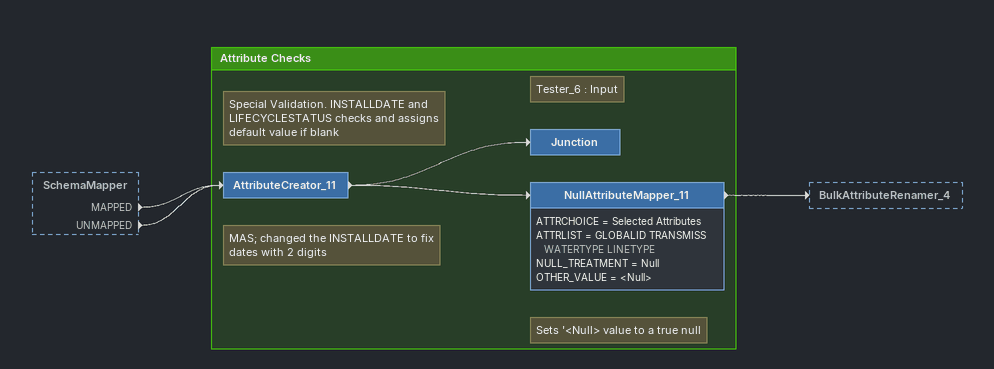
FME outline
SchemaMapper [outside]
    MAPPED -> AttributeCreator_11
    UNMAPPED -> AttributeCreator_11

Bookmark: Attribute Checks
Note: Special Validation. INSTALLDATE and LIFECYCLESTATUS checks and assigns default value if blank
Note: MAS; changed the INSTALLDATE to fix dates with 2 digits
AttributeCreator_11
    -> NullAttributeMapper_11
    -> Junction
Note: Tester_6 : Input
Junction
Note: Sets '<Null> value to a true null
NullAttributeMapper_11
    ATTRCHOICE = Selected Attributes
    ATTRLIST = GLOBALID TRANSMISS WATERTYPE LINETYPE
    NULL_TREATMENT = Null
    OTHER_VALUE = <Null>
    -> BulkAttributeRenamer_4
